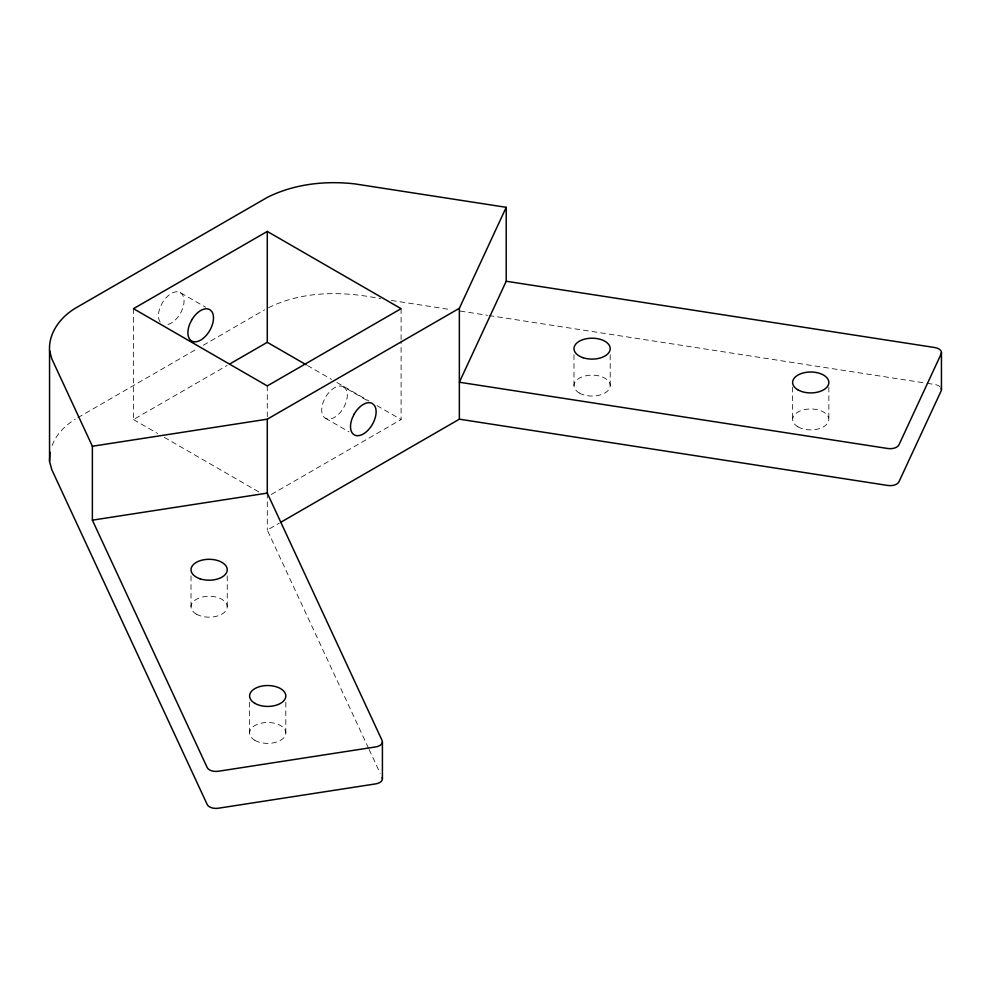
<?xml version="1.0" encoding="UTF-8"?>
<svg xmlns="http://www.w3.org/2000/svg" width="991" height="991" viewBox="0 0 991 991"><rect width="100%" height="100%" fill="white"/><g stroke="black" fill="none" stroke-linecap="round" stroke-linejoin="round"><path stroke-width="0.74" stroke-dasharray="4.96 3.72" d="M52.176 445.504C56.19 434.231 65.27 425.473 75.229 419.181M77.893 417.645L197.927 348.337M203.266 345.264L264.622 309.836M133.488 308.672L133.488 419.552L227.15 365.481M271.299 494.484L401.095 419.552L401.095 341.015M368.491 748.131L267.285 530.074L279.289 523.137M268.536 307.718C303.135 290.561 343.629 291.032 380.693 298.786M391.371 300.434L450.893 309.65M460.059 311.063L487.535 315.311M489.059 315.547L925.582 383.083M927.105 383.319L934.736 384.496A9.055 5.228 0 0 1 940.236 386.936M307.433 365.481L331.514 379.38M336.866 382.476L368.974 401.021M377.001 405.653L401.095 419.552M160.17 322.1A18.111 10.455 -60 0 1 160.17 307.309L162.202 303.073A18.111 10.455 -60 0 1 180.312 292.618L205.744 307.297M343.567 386.874L345.599 388.757A18.111 10.455 -60 0 1 334.512 417.335A18.111 10.455 -60 0 1 323.425 401.566L325.457 397.329A18.111 10.455 -60 0 1 343.567 386.874L369.754 401.987M325.457 418.239L349.03 431.841M133.488 419.552L157.569 433.463M164.258 437.328L259.258 492.168M180.312 292.618L182.344 294.5A18.111 10.455 -60 0 1 181.415 311.434A18.111 10.455 -60 0 1 167.937 324.491M369.135 749.518L380.16 773.29M828.848 387.085L828.848 419.428M792.627 387.085L792.627 419.428M610.208 354.803L610.208 385.61M573.987 354.803L573.987 385.61M401.095 308.672L401.095 339.467M285.817 702.136L285.817 732.944M267.285 385.92L267.285 416.715M267.285 493.109L267.285 530.074M249.596 702.136L249.596 732.944M227.236 575.907L227.236 606.715M191.015 575.907L191.015 606.715M196.317 614.11A18.111 10.455 0 0 0 226.617 609.415A18.111 10.455 0 0 0 204.443 596.619A18.111 10.455 0 0 0 196.317 614.11M254.91 740.339A18.111 10.455 0 0 0 285.197 735.644A18.111 10.455 0 0 0 263.024 722.848A18.111 10.455 0 0 0 254.91 740.339M797.928 426.824A18.111 10.455 0 0 0 828.228 422.129A18.111 10.455 0 0 0 806.042 409.333A18.111 10.455 0 0 0 797.928 426.824M579.301 392.993A18.111 10.455 0 0 0 609.589 388.311A18.111 10.455 0 0 0 587.415 375.502A18.111 10.455 0 0 0 579.301 392.993"/><path stroke-width="1.49" d="M382.105 777.477A9.055 5.228 0 0 1 375.713 783.881L218.293 808.235A9.055 5.228 0 0 1 207.206 804.531L51.792 469.672L49.55 461.41L49.55 350.517C48.497 332.753 60.612 317.083 75.229 308.3L267.285 197.407C294.067 183.967 325.197 180.511 354.741 183.88L506.215 207.317L506.215 281.246L459.353 382.229L887.874 448.514A9.055 5.228 0 0 0 898.961 444.823L941.14 353.936A9.055 5.228 0 0 0 934.736 347.531L506.215 281.246M49.55 461.41L49.984 452.243M280.626 522.368L459.353 419.181L459.353 308.3L506.215 207.317M267.285 231.423L133.488 308.672L267.285 385.92L401.095 308.672L267.285 231.423L267.285 342.304L306.095 364.713M229.825 363.932L267.285 342.304M49.55 350.517L51.792 358.792L92.374 446.247L267.285 419.181L459.353 308.3M92.374 520.164L267.285 493.109L382.105 740.512A9.055 5.228 0 0 1 375.713 746.917L218.293 771.271A9.055 5.228 0 0 1 207.206 767.579L92.374 520.164L92.374 446.247M459.353 419.181L887.874 485.479A9.055 5.228 0 0 0 898.961 481.787L941.14 390.9A9.055 5.228 0 0 0 941.14 388.187M941.45 352.585L941.45 389.55M382.415 741.863L382.415 778.827M267.285 419.181L267.285 493.109M191.647 320.081L189.615 324.317A18.111 10.455 -60 0 0 200.702 340.086A18.111 10.455 -60 0 0 211.789 311.508L209.758 309.626A18.111 10.455 -60 0 0 191.647 320.081M354.27 413.953L352.226 418.19A18.111 10.455 -60 0 0 363.313 433.971A18.111 10.455 -60 0 0 374.412 405.393L372.368 403.498A18.111 10.455 -60 0 0 354.27 413.953M200.071 578.806A18.111 10.455 0 0 0 227.236 569.751A18.111 10.455 0 0 0 200.071 560.695A18.111 10.455 0 0 0 200.071 578.806M254.91 703.375A18.111 10.455 0 0 0 285.197 698.68A18.111 10.455 0 0 0 263.024 685.883A18.111 10.455 0 0 0 254.91 703.375M797.928 389.859A18.111 10.455 0 0 0 828.228 385.177A18.111 10.455 0 0 0 806.042 372.368A18.111 10.455 0 0 0 797.928 389.859M583.042 357.701A18.111 10.455 0 0 0 610.208 348.646A18.111 10.455 0 0 0 583.042 339.591A18.111 10.455 0 0 0 583.042 357.701"/></g></svg>
